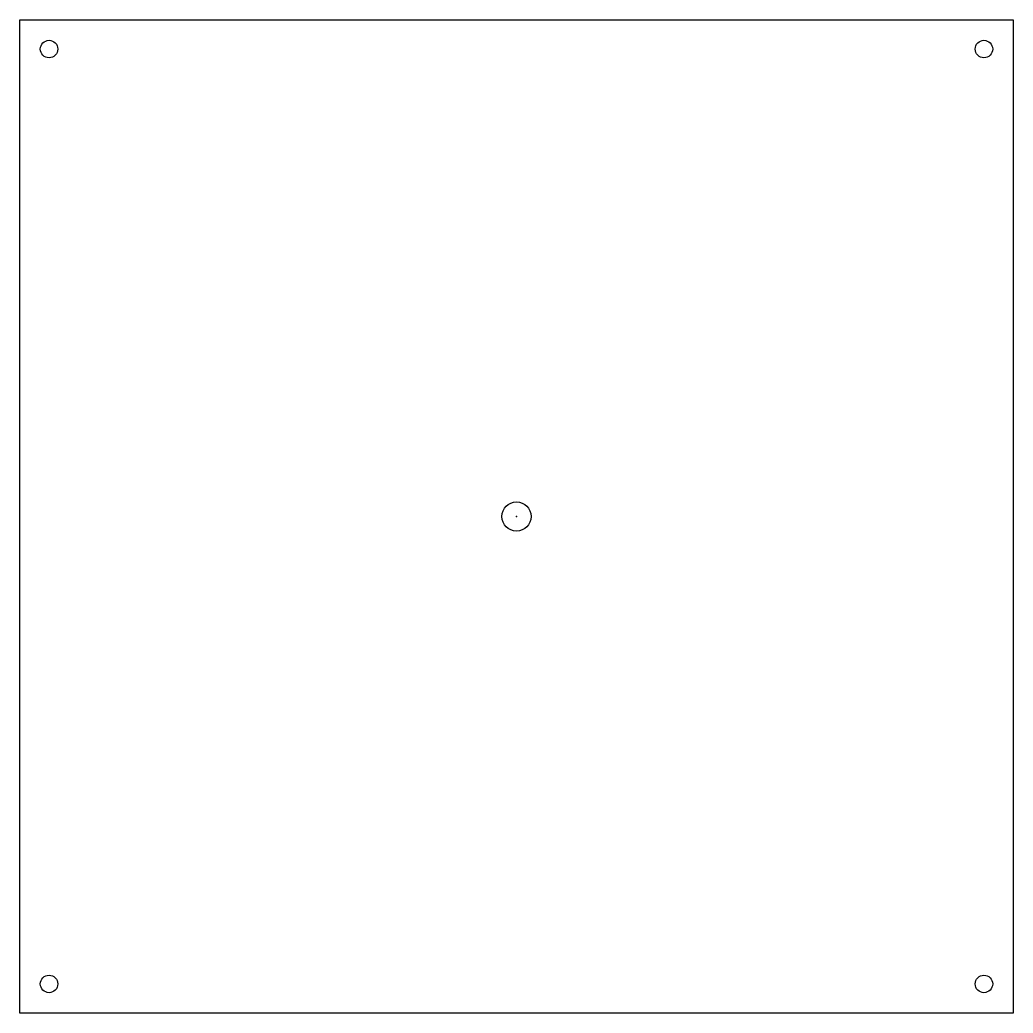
# Model space of a CAD drawing. Header units: millimetres. Extents: x -170 to 170, y -170 to 170.
import ezdxf

# ---------------------------------------------------------------- set-up
doc = ezdxf.new("R2010")
doc.units = ezdxf.units.MM
doc.header["$MEASUREMENT"] = 0
doc.layers.add('A v2_Sketch1', color=7, linetype='Continuous')

msp = doc.modelspace()

# ---------------------------------------------------------------- linework, layer by layer
at = {"layer": 'A v2_Sketch1'}
for p, q in [((-170, 170), (170, 170)), ((-170, -170), (-170, 170)), ((170, 170), (170, -170)), ((170, -170), (-170, -170))]:
    msp.add_line(p, q, dxfattribs=at)
for centre, radius in [((-160, 160), 3), ((160, 160), 3), ((0, 0), 5), ((-160, -160), 3), ((160, -160), 3)]:
    msp.add_circle(centre, radius, dxfattribs=at)
msp.add_point((0, 0), dxfattribs=at)
msp.add_point((0, 0), dxfattribs=at)
msp.add_point((0, 0), dxfattribs=at)

doc.saveas('drawing.dxf')
